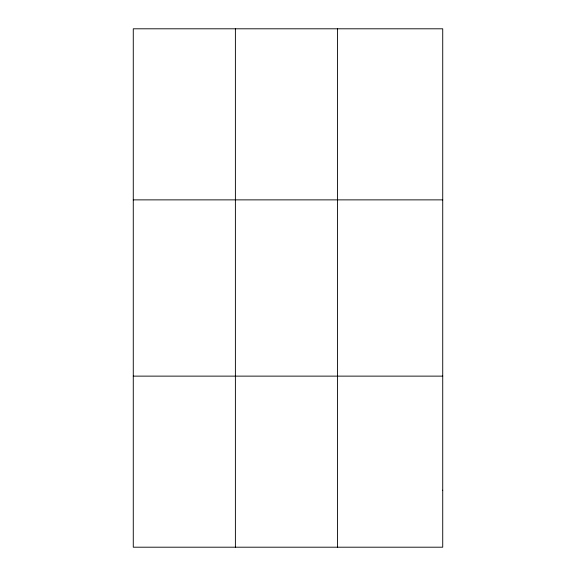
<?xml version="1.0" encoding="UTF-8"?>
<svg xmlns="http://www.w3.org/2000/svg" width="576" height="576" viewBox="0 0 576 576"><rect width="100%" height="100%" fill="white"/><g stroke="black" fill="none" stroke-linecap="round" stroke-linejoin="round"><path stroke-width="0.86" d="M235.39 28.8L235.39 547.2M337.514 28.8L337.514 547.2M133.272 199.872L442.728 199.872M133.272 376.128L442.728 376.128M442.728 490.176L442.728 547.2L133.272 547.2L133.272 28.8L442.728 28.8L442.728 490.176"/></g></svg>
